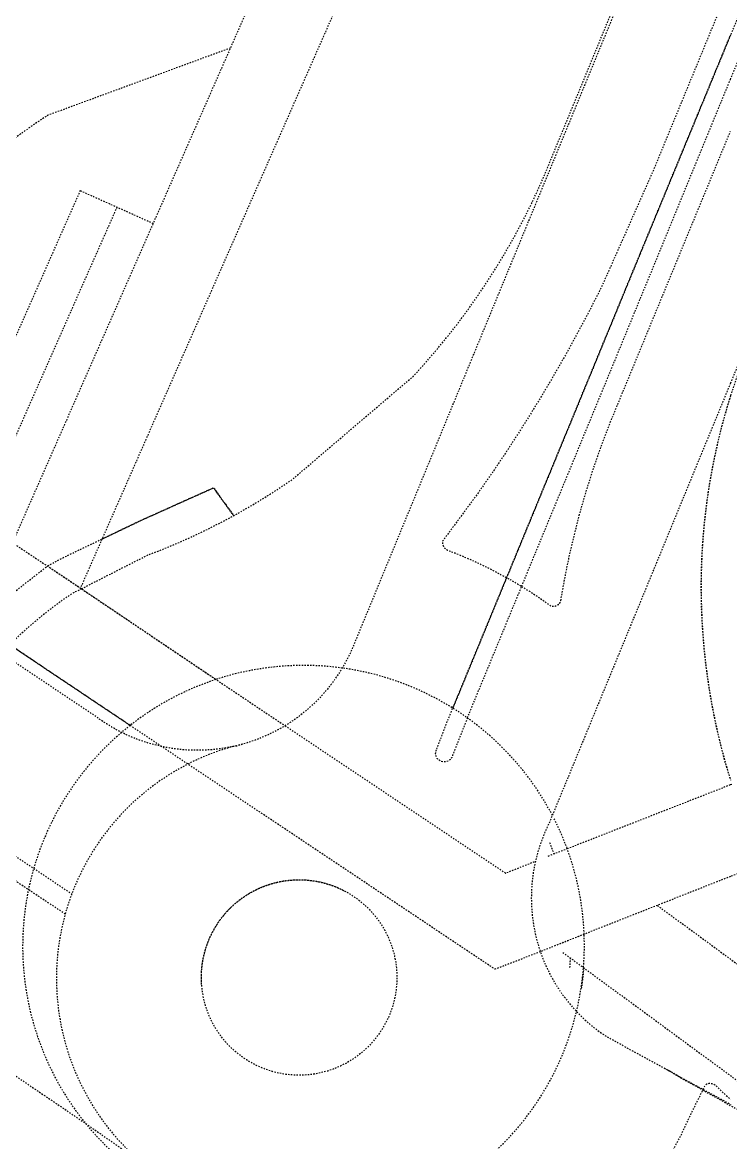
# Model space of a CAD drawing. Header units: millimetres. Extents: x 50357 to 985146, y 723188 to 1803594.
# Drawn here: x 831997.7 to 832048.1, y 820210.2 to 820290 of the extents above; entities that cross this region are included whole.
import ezdxf
from ezdxf.xclip import XClip

# ---------------------------------------------------------------- set-up
doc = ezdxf.new("R2010")
doc.units = ezdxf.units.MM
doc.header["$LTSCALE"] = 3
doc.header["$MEASUREMENT"] = 0
doc.linetypes.add('x-baseplan$0$DGN Style 2', pattern=[1.94727e-06, 0, -1.94727e-06])
doc.layers.add('00_Xref', color=7, linetype='Continuous')
doc.layers.add('x-baseplan$0$AR-ROAD_AR_BS_MI_', color=7, linetype='Continuous', true_color=0x6d6d6d)

# ---------------------------------------------------------------- blocks, each defined once
blk = doc.blocks.new('x-baseplan')
at = {"layer": 'x-baseplan$0$AR-ROAD_AR_BS_MI_', "linetype": 'x-baseplan$0$DGN Style 2'}
for p, q in [((834473.77, 818314.408), (834449.016, 818258.213)), ((834479, 818312.057), (834453.688, 818254.596)), ((834453.675, 818282.915), (834444.005, 818261.075)), ((834453.676, 818282.915), (834458.906, 818280.563)), ((834456.291, 818281.739), (834446.397, 818259.391)), ((834500, 818269.197), (834488.187, 818240.528)), ((834484.054, 818255.339), (834480.219, 818246.041)), ((834481.259, 818245.346), (834485.125, 818254.713)), ((834488.365, 818236.034), (834500, 818240.593)), ((834500, 818234.047), (834489.578, 818229.931))]:
    blk.add_line(p, q, dxfattribs=at)
at = {"layer": 'x-baseplan$0$AR-ROAD_AR_BS_MI_', "linetype": 'x-baseplan$0$DGN Style 2', "flags": 128}
for points in [[(834500, 818290.838), (834502.832, 818297.729), (834513.971, 818324.719), (834513.976, 818324.728), (834513.981, 818324.737), (834513.985, 818324.746), (834513.989, 818324.756), (834513.993, 818324.765), (834514.001, 818324.785), (834514.004, 818324.794), (834514.008, 818324.804), (834514.011, 818324.814), (834514.017, 818324.834), (834514.019, 818324.844), (834514.022, 818324.854), (834514.028, 818324.884), (834514.03, 818324.894), (834514.032, 818324.904), (834514.033, 818324.915), (834514.035, 818324.925), (834514.036, 818324.935), (834514.036, 818324.945), (834514.037, 818324.956), (834514.038, 818324.966), (834514.038, 818324.976), (834514.038, 818324.997), (834514.038, 818325.018), (834514.037, 818325.028), (834514.037, 818325.038), (834514.036, 818325.048), (834514.035, 818325.059), (834514.033, 818325.069), (834514.032, 818325.079), (834514.03, 818325.089), (834514.028, 818325.1), (834514.027, 818325.11), (834514.024, 818325.12), (834514.022, 818325.13), (834514.02, 818325.14), (834514.017, 818325.15), (834514.011, 818325.17), (834514.008, 818325.179), (834514.005, 818325.189), (834513.997, 818325.209), (834513.993, 818325.218), (834513.989, 818325.228), (834513.981, 818325.246), (834513.976, 818325.256), (834513.972, 818325.265), (834513.967, 818325.274), (834513.957, 818325.292), (834513.951, 818325.301), (834513.946, 818325.31), (834513.94, 818325.318), (834513.934, 818325.327), (834513.929, 818325.335), (834513.922, 818325.344), (834513.91, 818325.36), (834513.903, 818325.368), (834513.897, 818325.376), (834513.89, 818325.384), (834513.883, 818325.392), (834513.869, 818325.406), (834513.862, 818325.414), (834513.854, 818325.421), (834513.847, 818325.428), (834513.839, 818325.435), (834513.831, 818325.442), (834513.823, 818325.448), (834513.815, 818325.455), (834513.807, 818325.461), (834513.799, 818325.467), (834513.791, 818325.473), (834513.782, 818325.479), (834513.774, 818325.485), (834513.765, 818325.491), (834513.756, 818325.496), (834513.747, 818325.502), (834513.738, 818325.507), (834513.729, 818325.512), (834513.72, 818325.517), (834513.711, 818325.521), (834513.702, 818325.526), (834513.692, 818325.53), (834513.683, 818325.534), (834513.673, 818325.538), (834513.664, 818325.542), (834513.644, 818325.55), (834513.635, 818325.553), (834513.595, 818325.565), (834513.585, 818325.567), (834513.575, 818325.57), (834513.565, 818325.572), (834513.555, 818325.574), (834513.545, 818325.575), (834513.534, 818325.577), (834513.524, 818325.579), (834513.514, 818325.58), (834513.504, 818325.581), (834513.493, 818325.582), (834513.483, 818325.583), (834513.473, 818325.583), (834513.463, 818325.583), (834513.452, 818325.584), (834513.442, 818325.584), (834513.432, 818325.583), (834513.411, 818325.583), (834513.401, 818325.582), (834513.39, 818325.581), (834513.38, 818325.58), (834513.37, 818325.579), (834513.36, 818325.577), (834513.349, 818325.576), (834513.339, 818325.574), (834513.329, 818325.572), (834513.319, 818325.57), (834513.309, 818325.567), (834513.299, 818325.565), (834513.279, 818325.559), (834513.259, 818325.553), (834513.25, 818325.55), (834513.24, 818325.546), (834513.23, 818325.543), (834513.221, 818325.539), (834513.211, 818325.535), (834513.202, 818325.53), (834513.192, 818325.526), (834513.183, 818325.522), (834513.174, 818325.517), (834513.165, 818325.512), (834513.147, 818325.502), (834513.138, 818325.497), (834513.129, 818325.491), (834513.12, 818325.486), (834513.112, 818325.48), (834513.103, 818325.474), (834513.087, 818325.462), (834513.079, 818325.455), (834513.071, 818325.449), (834513.047, 818325.428), (834513.04, 818325.421), (834513.032, 818325.414), (834513.025, 818325.407), (834513.018, 818325.399), (834513.011, 818325.392), (834512.997, 818325.376), (834512.99, 818325.369), (834512.984, 818325.361), (834512.978, 818325.352), (834512.971, 818325.344), (834512.965, 818325.336), (834512.959, 818325.327), (834512.954, 818325.319), (834512.942, 818325.301), (834512.937, 818325.293), (834512.932, 818325.284), (834512.927, 818325.275), (834512.922, 818325.265), (834512.917, 818325.256), (834512.913, 818325.247), (834512.909, 818325.238), (834512.904, 818325.228), (834512.9, 818325.219), (834512.896, 818325.209), (834512.892, 818325.198), (834505.201, 818306.575), (834500, 818293.984)], [(834500, 818315.621), (834492.393, 818297.181), (834481.347, 818270.401), (834473.04, 818250.253), (834472.955, 818250.061), (834472.866, 818249.871), (834472.773, 818249.683), (834472.678, 818249.496), (834472.579, 818249.31), (834472.477, 818249.127), (834472.372, 818248.945), (834472.343, 818248.897), (834472.263, 818248.765), (834472.152, 818248.587), (834472.037, 818248.411), (834471.919, 818248.238), (834471.799, 818248.066), (834471.675, 818247.896), (834471.548, 818247.729), (834471.419, 818247.563), (834471.287, 818247.4), (834471.151, 818247.24), (834471.013, 818247.081), (834470.873, 818246.926), (834470.729, 818246.772), (834470.583, 818246.621), (834470.435, 818246.473), (834470.283, 818246.328), (834470.13, 818246.185), (834469.973, 818246.044), (834469.815, 818245.907), (834469.654, 818245.772), (834469.49, 818245.64), (834469.325, 818245.511), (834469.157, 818245.385), (834468.987, 818245.262), (834468.815, 818245.142), (834468.64, 818245.024), (834468.464, 818244.91), (834468.286, 818244.799), (834468.27, 818244.789), (834468.106, 818244.691), (834467.924, 818244.587), (834467.74, 818244.485), (834467.554, 818244.387), (834467.367, 818244.292), (834467.178, 818244.2), (834466.988, 818244.112), (834466.796, 818244.026), (834466.603, 818243.945), (834466.408, 818243.866), (834466.212, 818243.791), (834466.014, 818243.72), (834465.816, 818243.652), (834465.616, 818243.587), (834465.415, 818243.526), (834465.213, 818243.468), (834465.01, 818243.414), (834464.807, 818243.364), (834464.602, 818243.317), (834464.396, 818243.274), (834464.19, 818243.234), (834463.983, 818243.198), (834463.776, 818243.165), (834463.568, 818243.136), (834463.36, 818243.111), (834463.151, 818243.089), (834462.942, 818243.071), (834462.732, 818243.057), (834462.522, 818243.046), (834462.313, 818243.039), (834462.103, 818243.036), (834461.893, 818243.036), (834461.683, 818243.04), (834461.473, 818243.048), (834461.263, 818243.059), (834461.054, 818243.074), (834460.845, 818243.092), (834460.636, 818243.115), (834460.428, 818243.141), (834460.22, 818243.17), (834460.012, 818243.203), (834459.806, 818243.24), (834459.6, 818243.28), (834459.476, 818243.306), (834459.394, 818243.324), (834459.19, 818243.372), (834458.986, 818243.423), (834458.783, 818243.478), (834458.582, 818243.536), (834458.381, 818243.597), (834458.181, 818243.663), (834457.983, 818243.731), (834457.786, 818243.803), (834457.59, 818243.879), (834457.395, 818243.958), (834457.202, 818244.04), (834457.01, 818244.126), (834456.82, 818244.215), (834456.632, 818244.307), (834456.622, 818244.312), (834456.445, 818244.403), (834456.259, 818244.501), (834456.076, 818244.603), (834455.894, 818244.709), (834455.714, 818244.817), (834455.537, 818244.929), (834455.361, 818245.043), (834455.187, 818245.161), (834455.015, 818245.282), (834454.78, 818245.454), (834448.048, 818249.951), (834445.708, 818251.514), (834442.895, 818253.393), (834440.041, 818255.299), (834438.958, 818256.023)], [(834453.777, 818254.553), (834458.465, 818256.943), (834459.228, 818257.235), (834459.987, 818257.541), (834460.74, 818257.86), (834461.487, 818258.192), (834462.229, 818258.538), (834462.964, 818258.896), (834463.693, 818259.267), (834464.415, 818259.65), (834465.131, 818260.046), (834465.839, 818260.455), (834466.541, 818260.875), (834467.235, 818261.308), (834467.921, 818261.753), (834468.809, 818262.355), (834477.415, 818269.7), (834478.009, 818270.351), (834478.592, 818271.013), (834479.163, 818271.685), (834479.722, 818272.367), (834480.269, 818273.058), (834480.804, 818273.759), (834481.327, 818274.469), (834481.837, 818275.188), (834482.334, 818275.915), (834482.819, 818276.652), (834483.291, 818277.396), (834483.75, 818278.149), (834484.195, 818278.91), (834484.628, 818279.678), (834485.046, 818280.454), (834485.452, 818281.237), (834485.843, 818282.027), (834486.221, 818282.824), (834486.711, 818283.916), (834496.648, 818308.007), (834499.331, 818314.502), (834500.009, 818316.145)], [(834500, 818315.621), (834492.393, 818297.181), (834481.347, 818270.401), (834473.04, 818250.253), (834472.955, 818250.061), (834472.866, 818249.871), (834472.773, 818249.682), (834472.678, 818249.496), (834472.579, 818249.31), (834472.477, 818249.127), (834472.372, 818248.945), (834472.343, 818248.897), (834472.263, 818248.765), (834472.152, 818248.587), (834472.037, 818248.411), (834471.919, 818248.238), (834471.799, 818248.066), (834471.675, 818247.896), (834471.548, 818247.728), (834471.419, 818247.563), (834471.287, 818247.4), (834471.151, 818247.24), (834471.013, 818247.081), (834470.873, 818246.926), (834470.729, 818246.772), (834470.583, 818246.621), (834470.435, 818246.473), (834470.283, 818246.328), (834470.13, 818246.185), (834469.973, 818246.044), (834469.815, 818245.907), (834469.654, 818245.772), (834469.49, 818245.64), (834469.325, 818245.511), (834469.157, 818245.385), (834468.987, 818245.262), (834468.815, 818245.142), (834468.64, 818245.024), (834468.464, 818244.91), (834468.286, 818244.799), (834468.27, 818244.789), (834468.106, 818244.691), (834467.924, 818244.587), (834467.74, 818244.485), (834467.554, 818244.387), (834467.367, 818244.292), (834467.178, 818244.2), (834466.988, 818244.112), (834466.796, 818244.026), (834466.603, 818243.945), (834466.408, 818243.866), (834466.212, 818243.791), (834466.014, 818243.72), (834465.816, 818243.652), (834464.683, 818243.284)], [(834500, 818315.621), (834492.393, 818297.181), (834481.346, 818270.401), (834477.067, 818260.02)], [(834519.125, 818315.038), (834513.498, 818301.407), (834507.387, 818286.57), (834501.634, 818272.671), (834501.326, 818271.944), (834501.031, 818271.211), (834500.748, 818270.474), (834500.478, 818269.732), (834500, 818268.302)], [(834519.125, 818315.038), (834519.027, 818314.878), (834518.919, 818314.696), (834518.815, 818314.512), (834518.655, 818314.215), (834511.576, 818297.18), (834500.115, 818269.477), (834500, 818269.197)], [(834500, 818297.684), (834494.486, 818284.315), (834490.816, 818276.055), (834489.932, 818274.321), (834489.018, 818272.603), (834488.074, 818270.901), (834487.101, 818269.216), (834486.098, 818267.548), (834485.066, 818265.898), (834484.006, 818264.266), (834482.917, 818262.653), (834481.8, 818261.059), (834479.487, 818257.935), (834479.486, 818257.925), (834479.485, 818257.914), (834479.484, 818257.904), (834479.483, 818257.893), (834479.482, 818257.883), (834479.482, 818257.873), (834479.482, 818257.862), (834479.482, 818257.852), (834479.482, 818257.841), (834479.482, 818257.831), (834479.482, 818257.82), (834479.483, 818257.81), (834479.484, 818257.799), (834479.485, 818257.789), (834479.486, 818257.779), (834479.487, 818257.768), (834479.489, 818257.758), (834479.491, 818257.747), (834479.493, 818257.737), (834479.495, 818257.727), (834479.497, 818257.717), (834479.499, 818257.707), (834479.502, 818257.696), (834479.505, 818257.686), (834479.508, 818257.676), (834479.511, 818257.666), (834479.514, 818257.656), (834479.518, 818257.646), (834479.522, 818257.637), (834479.525, 818257.627), (834479.529, 818257.617), (834479.534, 818257.608), (834479.538, 818257.598), (834479.542, 818257.589), (834479.547, 818257.579), (834479.552, 818257.57), (834479.557, 818257.561), (834479.562, 818257.552), (834479.567, 818257.543), (834479.573, 818257.534), (834479.579, 818257.525), (834479.584, 818257.516), (834479.59, 818257.508), (834479.596, 818257.499), (834479.603, 818257.491), (834479.609, 818257.482), (834479.615, 818257.474), (834479.622, 818257.466), (834479.629, 818257.458), (834479.636, 818257.45), (834479.643, 818257.443), (834479.65, 818257.435), (834479.658, 818257.427), (834479.665, 818257.42), (834479.673, 818257.413), (834479.68, 818257.406), (834479.688, 818257.399), (834479.696, 818257.392), (834479.704, 818257.385), (834479.712, 818257.379), (834479.721, 818257.373), (834479.729, 818257.366), (834479.738, 818257.36), (834479.746, 818257.354), (834479.755, 818257.349), (834479.764, 818257.343), (834479.773, 818257.338), (834479.782, 818257.332), (834479.791, 818257.327), (834479.8, 818257.322), (834479.809, 818257.317), (834479.819, 818257.313), (834479.828, 818257.308), (834479.838, 818257.303), (834480.356, 818257.102), (834480.869, 818256.892), (834481.379, 818256.672), (834481.885, 818256.444), (834482.387, 818256.207), (834482.885, 818255.961), (834483.378, 818255.707), (834483.867, 818255.444), (834484.054, 818255.339), (834484.352, 818255.172), (834484.831, 818254.892), (834485.125, 818254.713)], [(834479.077, 818243.12), (834479.255, 818243.587), (834479.837, 818245.114), (834480.219, 818246.041), (834484.054, 818255.339), (834493.552, 818278.373), (834500, 818293.984)], [(834500, 818293.984), (834493.551, 818278.373), (834484.054, 818255.339)], [(834464.369, 818293.065), (834451.377, 818288.28), (834451.125, 818288.118), (834450.874, 818287.954), (834450.624, 818287.787), (834450.376, 818287.619), (834450.129, 818287.449), (834449.884, 818287.276), (834449.639, 818287.102), (834449.397, 818286.926), (834449.155, 818286.747), (834448.916, 818286.567), (834448.677, 818286.385), (834448.44, 818286.201), (834448.205, 818286.015), (834447.971, 818285.827), (834447.739, 818285.637), (834447.508, 818285.446), (834447.279, 818285.252), (834447.051, 818285.057), (834446.825, 818284.86), (834446.6, 818284.661), (834446.377, 818284.46), (834446.156, 818284.257), (834445.937, 818284.053), (834445.719, 818283.847), (834445.502, 818283.639), (834445.288, 818283.429), (834445.075, 818283.218), (834444.864, 818283.005), (834444.654, 818282.79), (834444.447, 818282.573), (834444.241, 818282.355), (834444.036, 818282.135), (834443.834, 818281.914), (834443.634, 818281.691), (834443.435, 818281.466), (834443.208, 818281.206), (834434.163, 818267.984)], [(834485.125, 818254.713), (834491.613, 818270.431), (834500, 818290.838)], [(834485.125, 818254.713), (834485.305, 818254.604), (834485.775, 818254.308), (834486.239, 818254.003), (834486.698, 818253.69), (834487.232, 818253.311), (834487.242, 818253.309), (834487.252, 818253.307), (834487.263, 818253.305), (834487.273, 818253.303), (834487.283, 818253.302), (834487.294, 818253.3), (834487.304, 818253.299), (834487.315, 818253.298), (834487.325, 818253.297), (834487.335, 818253.297), (834487.346, 818253.296), (834487.356, 818253.296), (834487.367, 818253.296), (834487.377, 818253.296), (834487.388, 818253.297), (834487.398, 818253.297), (834487.409, 818253.298), (834487.419, 818253.299), (834487.43, 818253.3), (834487.44, 818253.301), (834487.45, 818253.302), (834487.461, 818253.304), (834487.471, 818253.306), (834487.481, 818253.308), (834487.492, 818253.31), (834487.502, 818253.312), (834487.512, 818253.315), (834487.522, 818253.317), (834487.532, 818253.32), (834487.542, 818253.323), (834487.552, 818253.326), (834487.562, 818253.33), (834487.572, 818253.333), (834487.582, 818253.337), (834487.591, 818253.341), (834487.601, 818253.345), (834487.611, 818253.349), (834487.62, 818253.353), (834487.63, 818253.358), (834487.639, 818253.363), (834487.648, 818253.367), (834487.657, 818253.373), (834487.667, 818253.378), (834487.676, 818253.383), (834487.684, 818253.389), (834487.693, 818253.394), (834487.702, 818253.4), (834487.711, 818253.406), (834487.719, 818253.412), (834487.727, 818253.418), (834487.736, 818253.425), (834487.744, 818253.431), (834487.752, 818253.438), (834487.76, 818253.445), (834487.768, 818253.452), (834487.775, 818253.459), (834487.783, 818253.466), (834487.79, 818253.474), (834487.798, 818253.481), (834487.805, 818253.489), (834487.812, 818253.496), (834487.819, 818253.504), (834487.826, 818253.512), (834487.832, 818253.52), (834487.839, 818253.529), (834487.845, 818253.537), (834487.851, 818253.545), (834487.857, 818253.554), (834487.863, 818253.563), (834487.869, 818253.571), (834487.875, 818253.58), (834487.88, 818253.589), (834487.885, 818253.598), (834487.89, 818253.607), (834487.895, 818253.617), (834487.9, 818253.626), (834487.907, 818253.64), (834488.089, 818254.694), (834488.289, 818255.745), (834488.507, 818256.792), (834488.744, 818257.835), (834488.999, 818258.874), (834489.271, 818259.908), (834489.562, 818260.937), (834489.871, 818261.961), (834490.198, 818262.98), (834490.542, 818263.992), (834490.904, 818264.999), (834491.465, 818266.458), (834500, 818287.137)], [(834500, 818269.197), (834487.311, 818238.406), (834487.081, 818237.85), (834486.99, 818237.665), (834486.902, 818237.479), (834486.817, 818237.291), (834486.736, 818237.102), (834486.658, 818236.911), (834486.583, 818236.72), (834486.511, 818236.527), (834486.443, 818236.332), (834486.379, 818236.137), (834486.317, 818235.94), (834486.26, 818235.742), (834486.205, 818235.544), (834486.154, 818235.344), (834486.107, 818235.144), (834486.106, 818235.14), (834486.063, 818234.943), (834486.023, 818234.741), (834485.986, 818234.538), (834485.952, 818234.335), (834485.923, 818234.131), (834485.896, 818233.927), (834485.874, 818233.722), (834485.855, 818233.517), (834485.839, 818233.312), (834485.827, 818233.106), (834485.819, 818232.9), (834485.814, 818232.694), (834485.813, 818232.489), (834485.816, 818232.283), (834485.822, 818232.077), (834485.832, 818231.871), (834485.845, 818231.666), (834485.862, 818231.46), (834485.882, 818231.256), (834485.906, 818231.051), (834485.934, 818230.847), (834485.965, 818230.643), (834486, 818230.44), (834486.038, 818230.238), (834486.08, 818230.036), (834486.125, 818229.835), (834486.174, 818229.635), (834486.226, 818229.436), (834486.281, 818229.238), (834486.341, 818229.041), (834486.403, 818228.844), (834486.456, 818228.689), (834486.469, 818228.649), (834486.539, 818228.455), (834486.611, 818228.263), (834486.687, 818228.072), (834486.767, 818227.882), (834486.85, 818227.693), (834486.936, 818227.506), (834487.025, 818227.32), (834487.117, 818227.136), (834487.213, 818226.954), (834487.312, 818226.773), (834487.414, 818226.594), (834487.519, 818226.417), (834487.627, 818226.242), (834487.739, 818226.069), (834487.853, 818225.897), (834487.97, 818225.728), (834488.09, 818225.561), (834488.213, 818225.396), (834488.339, 818225.233), (834488.468, 818225.072), (834488.599, 818224.914), (834488.734, 818224.758), (834488.871, 818224.604), (834489.01, 818224.452), (834489.034, 818224.427), (834489.153, 818224.303), (834489.297, 818224.157), (834489.445, 818224.013), (834489.595, 818223.872), (834489.747, 818223.733), (834489.902, 818223.597), (834490.059, 818223.464), (834490.218, 818223.334), (834490.38, 818223.206), (834490.543, 818223.081), (834490.709, 818222.959), (834490.877, 818222.84), (834491.147, 818222.659), (834498.055, 818218.875), (834500, 818217.81)], [(834500, 818268.302), (834499.768, 818267.547), (834499.55, 818266.788), (834499.345, 818266.025), (834499.153, 818265.259), (834498.975, 818264.49), (834498.81, 818263.718), (834498.658, 818262.942), (834498.52, 818262.165), (834498.396, 818261.385), (834498.286, 818260.603), (834498.189, 818259.819), (834498.105, 818259.034), (834498.036, 818258.247), (834497.96, 818257.114), (834497.925, 818256.303), (834497.904, 818255.492), (834497.897, 818254.68), (834497.904, 818253.868), (834497.926, 818253.056), (834497.961, 818252.245), (834498.011, 818251.435), (834498.075, 818250.626), (834498.153, 818249.817), (834498.245, 818249.011), (834498.352, 818248.206), (834498.472, 818247.403), (834498.606, 818246.602), (834498.754, 818245.804), (834498.916, 818245.009), (834499.092, 818244.216), (834499.282, 818243.427), (834499.607, 818242.197), (834499.799, 818241.551), (834500, 818240.908)], [(834500.01, 818268.313), (834499.778, 818267.558), (834499.56, 818266.799), (834499.355, 818266.036), (834499.163, 818265.27), (834498.985, 818264.5), (834498.82, 818263.728), (834498.668, 818262.953), (834498.53, 818262.175), (834498.406, 818261.395), (834498.296, 818260.613), (834498.199, 818259.83), (834498.115, 818259.044), (834498.046, 818258.258), (834497.97, 818257.125), (834497.935, 818256.314), (834497.914, 818255.502), (834497.907, 818254.69), (834497.914, 818253.879), (834497.936, 818253.067), (834497.972, 818252.256), (834498.021, 818251.446), (834498.085, 818250.636), (834498.163, 818249.828), (834498.256, 818249.021), (834498.362, 818248.217), (834498.482, 818247.414), (834498.616, 818246.613), (834498.765, 818245.815), (834498.927, 818245.019), (834499.103, 818244.227), (834499.293, 818243.437), (834499.618, 818242.207), (834499.809, 818241.562), (834500.01, 818240.919)], [(834459.476, 818243.306), (834457.231, 818244.809), (834449.182, 818250.197), (834448.645, 818250.557), (834446.313, 818252.119), (834442.917, 818254.394), (834440.787, 818255.976), (834440.117, 818256.474), (834430.623, 818262.814)], [(834451.205, 818256.055), (834451.344, 818256.163), (834451.356, 818256.173), (834452.433, 818256.757), (834453.46, 818257.245), (834458.025, 818259.427), (834463.164, 818261.734), (834464.599, 818259.747)], [(834455.229, 818258.095), (834458.035, 818259.437), (834463.174, 818261.744), (834464.609, 818259.757)], [(834445.148, 818260.294), (834446.347, 818259.479), (834451.502, 818256.058)], [(834445.148, 818260.294), (834445.38, 818260.136), (834446.347, 818259.48), (834451.344, 818256.163), (834451.503, 818256.058), (834452.342, 818255.501), (834452.647, 818255.298), (834453.767, 818254.543), (834463.142, 818248.221), (834463.346, 818248.084), (834466.408, 818246.034), (834468.27, 818244.789)], [(834436.957, 818228.013), (834437.033, 818229.934), (834437.32, 818232.917), (834437.567, 818234.8), (834437.979, 818237.343), (834438.665, 818239.784), (834438.923, 818240.477), (834439.46, 818241.916), (834439.581, 818242.242), (834440.721, 818244.378), (834442.085, 818246.738), (834443.553, 818248.888), (834445.126, 818250.933), (834445.708, 818251.514), (834446.699, 818252.506), (834448.534, 818253.974), (834449.95, 818255.075), (834451.205, 818256.055)], [(834451.502, 818256.058), (834452.647, 818255.298), (834453.767, 818254.543)], [(834453.767, 818254.543), (834453.103, 818254.205), (834452.661, 818253.902), (834452.224, 818253.591), (834451.792, 818253.273), (834451.366, 818252.947), (834450.946, 818252.614), (834450.532, 818252.273), (834450.123, 818251.926), (834449.721, 818251.571), (834449.325, 818251.209), (834448.645, 818250.557)], [(834453.767, 818254.543), (834463.142, 818248.221), (834463.346, 818248.084)], [(834457.231, 818244.809), (834449.182, 818250.197), (834448.645, 818250.557)], [(834472.343, 818248.897), (834471.996, 818248.942), (834471.649, 818248.981), (834471.301, 818249.013), (834470.953, 818249.04), (834470.604, 818249.061), (834470.254, 818249.075), (834469.905, 818249.083), (834469.556, 818249.086), (834469.206, 818249.082), (834468.857, 818249.072), (834468.508, 818249.056), (834468.159, 818249.034), (834467.811, 818249.006), (834467.463, 818248.971), (834467.116, 818248.931), (834466.769, 818248.885), (834466.424, 818248.832), (834466.079, 818248.774), (834465.736, 818248.709), (834465.393, 818248.639), (834465.052, 818248.563), (834464.712, 818248.48), (834464.374, 818248.392), (834464.038, 818248.298), (834463.703, 818248.198), (834463.346, 818248.084)], [(834487.311, 818238.406), (834487.147, 818238.712), (834486.977, 818239.015), (834486.802, 818239.316), (834486.622, 818239.613), (834486.437, 818239.906), (834486.247, 818240.197), (834486.052, 818240.484), (834485.851, 818240.768), (834485.646, 818241.048), (834485.436, 818241.325), (834485.221, 818241.598), (834485.002, 818241.867), (834484.777, 818242.132), (834484.549, 818242.393), (834484.315, 818242.651), (834484.077, 818242.904), (834483.835, 818243.153), (834483.589, 818243.397), (834483.338, 818243.638), (834483.083, 818243.874), (834482.824, 818244.105), (834482.561, 818244.332), (834482.294, 818244.554), (834482.024, 818244.772), (834481.749, 818244.985), (834481.259, 818245.346), (834480.975, 818245.546), (834480.687, 818245.74), (834480.219, 818246.041), (834479.923, 818246.222), (834479.623, 818246.398), (834479.129, 818246.673), (834478.82, 818246.837), (834478.508, 818246.995), (834478.194, 818247.148), (834477.877, 818247.295), (834477.557, 818247.437), (834477.235, 818247.573), (834476.911, 818247.703), (834476.585, 818247.828), (834476.256, 818247.947), (834475.926, 818248.06), (834475.593, 818248.168), (834475.259, 818248.27), (834474.923, 818248.365), (834474.585, 818248.455), (834474.246, 818248.539), (834473.905, 818248.618), (834473.563, 818248.69), (834473.22, 818248.756), (834472.875, 818248.816), (834472.381, 818248.891), (834472.343, 818248.897)], [(834463.346, 818248.084), (834463.015, 818247.972), (834462.686, 818247.854), (834462.359, 818247.731), (834462.034, 818247.602), (834461.712, 818247.467), (834461.392, 818247.326), (834461.074, 818247.18), (834460.759, 818247.029), (834460.447, 818246.872), (834460.138, 818246.709), (834459.831, 818246.542), (834459.528, 818246.368), (834459.227, 818246.19), (834458.93, 818246.006), (834458.636, 818245.818), (834458.345, 818245.624), (834458.058, 818245.425), (834457.774, 818245.221), (834457.231, 818244.809)], [(834432.579, 818246.516), (834434.168, 818245.454), (834439.46, 818241.916), (834441.81, 818240.345), (834450.362, 818234.628), (834453.076, 818232.814)], [(834452.605, 818231.371), (834449.987, 818233.113), (834441.266, 818238.917), (834438.923, 818240.477), (834433.536, 818244.062), (834431.736, 818245.26)], [(834457.231, 818244.809), (834456.958, 818244.591), (834456.622, 818244.312)], [(834468.27, 818244.789), (834470.196, 818243.502), (834477.067, 818238.911), (834478.118, 818238.209), (834483.982, 818234.291), (834486.106, 818235.14)], [(834456.622, 818244.312), (834456.358, 818244.083), (834456.098, 818243.849), (834455.842, 818243.612), (834455.59, 818243.369), (834455.343, 818243.123), (834455.099, 818242.872), (834454.861, 818242.616), (834454.626, 818242.357), (834454.396, 818242.094), (834454.171, 818241.826), (834453.951, 818241.555), (834453.735, 818241.28), (834453.524, 818241.002), (834453.318, 818240.719), (834453.117, 818240.433), (834452.838, 818240.017), (834452.65, 818239.724), (834452.466, 818239.427), (834452.288, 818239.127), (834452.115, 818238.824), (834451.948, 818238.518), (834451.785, 818238.209), (834451.629, 818237.898), (834451.477, 818237.583), (834451.331, 818237.267), (834451.191, 818236.947), (834451.056, 818236.625), (834450.927, 818236.301), (834450.804, 818235.975), (834450.686, 818235.647), (834450.574, 818235.316), (834450.468, 818234.984), (834450.368, 818234.65), (834450.362, 818234.628), (834450.274, 818234.314), (834450.185, 818233.977), (834450.102, 818233.638), (834450.026, 818233.298), (834449.987, 818233.113), (834449.955, 818232.956), (834449.89, 818232.613), (834449.831, 818232.269), (834449.778, 818231.925), (834449.731, 818231.579), (834449.691, 818231.233), (834449.656, 818230.885), (834449.627, 818230.538), (834449.605, 818230.19), (834449.588, 818229.841), (834449.578, 818229.493), (834449.573, 818229.144), (834449.575, 818228.795), (834449.583, 818228.446), (834449.597, 818228.098), (834449.617, 818227.749), (834449.643, 818227.402), (834449.675, 818227.054), (834449.713, 818226.708), (834449.758, 818226.362), (834449.808, 818226.016), (834449.864, 818225.672), (834449.927, 818225.329), (834449.995, 818224.987), (834450.069, 818224.646), (834450.149, 818224.306), (834450.235, 818223.968), (834450.327, 818223.632), (834450.425, 818223.297), (834450.529, 818222.964), (834450.638, 818222.633), (834450.754, 818222.304), (834450.875, 818221.976), (834451.001, 818221.651), (834451.133, 818221.329), (834451.271, 818221.008), (834451.415, 818220.69), (834451.564, 818220.375), (834451.718, 818220.062), (834451.878, 818219.752), (834452.044, 818219.445), (834452.214, 818219.141), (834452.39, 818218.84), (834452.571, 818218.541), (834452.758, 818218.247), (834452.949, 818217.955), (834453.146, 818217.667), (834453.347, 818217.382), (834453.554, 818217.101), (834453.765, 818216.823), (834454.055, 818216.458)], [(834486.456, 818228.689), (834486.123, 818228.556), (834483.225, 818227.437), (834476.278, 818232.079), (834475.175, 818232.816), (834467.848, 818237.711), (834463.019, 818240.938), (834459.752, 818243.122), (834459.476, 818243.306)], [(834500, 818240.593), (834500.091, 818240.628)], [(834425.387, 818235.799), (834428.688, 818233.578), (834430.911, 818232.082), (834436.957, 818228.013), (834439.716, 818226.156), (834445.29, 818222.405), (834454.055, 818216.458), (834458.175, 818213.57), (834464.218, 818209.803), (834464.218, 818209.803), (834466.265, 818208.484), (834475.397, 818202.602), (834493.031, 818192.409), (834496.501, 818190.548), (834500, 818188.745)], [(834487.012, 818235.503), (834487.23, 818235.59), (834488.365, 818236.034)], [(834489.578, 818229.931), (834489.561, 818230.278), (834489.539, 818230.625), (834489.51, 818230.971), (834489.475, 818231.317), (834489.434, 818231.661), (834489.388, 818232.006), (834489.335, 818232.349), (834489.276, 818232.691), (834489.211, 818233.032), (834489.141, 818233.373), (834489.064, 818233.711), (834488.981, 818234.049), (834488.893, 818234.385), (834488.799, 818234.719), (834488.699, 818235.051), (834488.593, 818235.382), (834488.365, 818236.034)], [(834502.374, 818234.985), (834500, 818234.047)], [(834500, 818234.047), (834489.578, 818229.931), (834489.538, 818229.915), (834486.456, 818228.689)], [(834494.789, 818231.989), (834519.175, 818214.07), (834537.066, 818207.434)], [(834489.578, 818229.931), (834489.538, 818229.915), (834487.839, 818229.239)], [(834489.034, 818224.427), (834489.112, 818224.767), (834489.184, 818225.109), (834489.25, 818225.451), (834489.31, 818225.795), (834489.377, 818226.225), (834489.425, 818226.569), (834489.467, 818226.913), (834489.503, 818227.259), (834489.533, 818227.605), (834489.557, 818227.951), (834489.575, 818228.298), (834489.587, 818228.645), (834489.593, 818228.993), (834489.592, 818229.34), (834489.578, 818229.931)], [(834488.059, 818228.636), (834509.892, 818212.592)], [(834464.218, 818209.803), (834464.218, 818209.803), (834464.555, 818209.712), (834464.893, 818209.628), (834465.233, 818209.549), (834465.575, 818209.476), (834465.724, 818209.447), (834465.917, 818209.409), (834466.261, 818209.348), (834466.605, 818209.293), (834466.951, 818209.244), (834467.297, 818209.201), (834467.644, 818209.164), (834467.992, 818209.133), (834468.34, 818209.109), (834468.689, 818209.09), (834469.037, 818209.077), (834469.386, 818209.071), (834469.735, 818209.07), (834470.084, 818209.076), (834470.433, 818209.088), (834470.782, 818209.106), (834471.13, 818209.13), (834471.478, 818209.16), (834471.825, 818209.196), (834472.171, 818209.238), (834472.517, 818209.286), (834472.861, 818209.34), (834473.205, 818209.401), (834473.548, 818209.467), (834473.889, 818209.539), (834474.229, 818209.617), (834474.568, 818209.701), (834474.905, 818209.791), (834475.241, 818209.887), (834475.575, 818209.989), (834475.907, 818210.096), (834476.237, 818210.209), (834476.565, 818210.328), (834476.891, 818210.453), (834477.215, 818210.583), (834477.536, 818210.719), (834477.855, 818210.861), (834478.172, 818211.008), (834478.485, 818211.161), (834478.797, 818211.319), (834479.105, 818211.482), (834479.41, 818211.651), (834479.713, 818211.825), (834480.012, 818212.005), (834480.308, 818212.189), (834480.601, 818212.379), (834480.891, 818212.574), (834481.177, 818212.774), (834481.375, 818212.917), (834481.459, 818212.978), (834481.461, 818212.98), (834481.738, 818213.188), (834482.014, 818213.403), (834482.285, 818213.622), (834482.466, 818213.773), (834482.553, 818213.846), (834482.612, 818213.897), (834482.816, 818214.075), (834483.076, 818214.308), (834483.332, 818214.546), (834483.583, 818214.788), (834483.83, 818215.034), (834484.073, 818215.285), (834484.311, 818215.54), (834484.545, 818215.799), (834484.774, 818216.062), (834484.999, 818216.329), (834485.219, 818216.6), (834485.434, 818216.875), (834485.644, 818217.154), (834485.85, 818217.436), (834486.05, 818217.721), (834486.246, 818218.01), (834486.436, 818218.303), (834486.621, 818218.599), (834486.801, 818218.898), (834486.976, 818219.2), (834487.146, 818219.505), (834487.31, 818219.813), (834487.469, 818220.123), (834487.622, 818220.437), (834487.77, 818220.753), (834487.912, 818221.072), (834488.049, 818221.393), (834488.18, 818221.716), (834488.305, 818222.042), (834488.425, 818222.37), (834488.539, 818222.7), (834488.647, 818223.031), (834488.75, 818223.365), (834488.846, 818223.7), (834488.937, 818224.037), (834489.034, 818224.427)], [(834495.291, 818220.389), (834495.853, 818220.081)], [(834495.553, 818220.248), (834496.562, 818219.654), (834500.117, 818217.663), (834503.837, 818215.667)], [(834498.054, 818218.872), (834498.055, 818218.875), (834498.112, 818218.994), (834498.152, 818219.086), (834498.2, 818219.174), (834498.322, 818219.269), (834498.485, 818219.314), (834498.654, 818219.307), (834498.813, 818219.249), (834498.876, 818219.209), (834500, 818218.173)], [(834491.447, 818208.701), (834492.349, 818209.677), (834493.274, 818210.73), (834494.14, 818211.832), (834494.945, 818212.98), (834495.664, 818214.133), (834496.428, 818215.507), (834497.21, 818217.174), (834498.054, 818218.872)], [(834454.055, 818216.458), (834454.277, 818216.19), (834454.505, 818215.925), (834454.736, 818215.664), (834454.972, 818215.407), (834455.213, 818215.155), (834455.458, 818214.907), (834455.707, 818214.663), (834455.961, 818214.423), (834456.219, 818214.188), (834456.48, 818213.957), (834456.746, 818213.731), (834457.016, 818213.51), (834457.289, 818213.294), (834457.567, 818213.082), (834457.847, 818212.875), (834458.132, 818212.673), (834458.65, 818212.324), (834458.944, 818212.135), (834459.241, 818211.952), (834459.541, 818211.774), (834459.845, 818211.602), (834460.151, 818211.435), (834460.46, 818211.273), (834460.772, 818211.116), (834461.087, 818210.965), (834461.404, 818210.819), (834461.723, 818210.68), (834462.046, 818210.545), (834462.37, 818210.416), (834462.696, 818210.293), (834463.025, 818210.176), (834463.356, 818210.064), (834463.688, 818209.959), (834464.218, 818209.803)]]:
    blk.add_lwpolyline(points, dxfattribs=at)
for points in [[(834481.259, 818245.346), (834480.393, 818243.165), (834480.208, 818242.701, -1.182069), (834479.077, 818243.12)], [(834462.324, 818226.352), (834462.324, 818226.354, -0.008567), (834462.317, 818226.471, -0.008593), (834462.311, 818226.589, -0.008628), (834462.308, 818226.706, -0.008631), (834462.306, 818226.824, -0.0086), (834462.308, 818226.947, -0.008647), (834462.309, 818227.059, -0.008651), (834462.315, 818227.184, -0.008678), (834462.32, 818227.294, -0.008669), (834462.33, 818227.412, -0.008707), (834462.339, 818227.529, -0.008683), (834462.352, 818227.645, -0.008681), (834462.366, 818227.763, -0.008721), (834462.383, 818227.878, -0.008721), (834462.401, 818227.996, -0.008714), (834462.422, 818228.112, -0.008737), (834462.443, 818228.227, -0.008736), (834462.468, 818228.342, -0.008703), (834462.494, 818228.457, -0.008688), (834462.522, 818228.568, -0.008704), (834462.552, 818228.685, -0.008716), (834462.584, 818228.796, -0.00872), (834462.618, 818228.911, -0.008715), (834462.653, 818229.02, -0.00873), (834462.691, 818229.134, -0.008791), (834462.731, 818229.243, -0.00878), (834462.772, 818229.356, -0.008776), (834462.815, 818229.462, -0.008759), (834462.86, 818229.574, -0.008754), (834462.908, 818229.682, -0.008785), (834462.956, 818229.788, -0.008792), (834463.009, 818229.898, -0.008841), (834463.059, 818230, -0.008811), (834463.115, 818230.106, -0.008798), (834463.169, 818230.208, -0.008768), (834463.225, 818230.307, -0.008744), (834463.286, 818230.413, -0.008791), (834463.346, 818230.511, -0.008824), (834463.409, 818230.612, -0.008831), (834463.474, 818230.71, -0.008843), (834463.54, 818230.809, -0.008869), (834463.608, 818230.904, -0.00888), (834463.677, 818231, -0.008844), (834463.748, 818231.093, -0.008858), (834463.82, 818231.187, -0.008878), (834463.894, 818231.276, -0.008842), (834463.97, 818231.368, -0.008843), (834464.046, 818231.455, -0.008875), (834464.126, 818231.545, -0.008877), (834464.207, 818231.631, -0.0089), (834464.287, 818231.716, -0.008892), (834464.373, 818231.801, -0.008905), (834464.454, 818231.881, -0.008874), (834464.541, 818231.961, -0.008931), (834464.627, 818232.041, -0.008951), (834464.716, 818232.119, -0.008934), (834464.805, 818232.195, -0.008931), (834464.895, 818232.268, -0.00893), (834464.988, 818232.343, -0.00895), (834465.079, 818232.412, -0.008912), (834465.176, 818232.484, -0.008923), (834465.271, 818232.551, -0.008955), (834465.369, 818232.619, -0.008982), (834465.467, 818232.684, -0.00896), (834465.566, 818232.748, -0.008947), (834465.663, 818232.807, -0.008943), (834465.767, 818232.87, -0.008998), (834465.867, 818232.926, -0.008967), (834465.973, 818232.985, -0.008994), (834466.075, 818233.038, -0.00899), (834466.182, 818233.093, -0.008995), (834466.286, 818233.142, -0.008971), (834466.394, 818233.193, -0.008958), (834466.501, 818233.24, -0.00898), (834466.61, 818233.287, -0.008989), (834466.72, 818233.331, -0.009003), (834466.829, 818233.373, -0.009014), (834466.938, 818233.412, -0.009005), (834467.051, 818233.452, -0.009056), (834467.16, 818233.487, -0.009051), (834467.276, 818233.523, -0.009075), (834467.387, 818233.555, -0.009073), (834467.502, 818233.587, -0.009104), (834467.614, 818233.614, -0.009074), (834467.731, 818233.643, -0.009101), (834467.843, 818233.666, -0.009054), (834467.961, 818233.691, -0.009053), (834468.073, 818233.711, -0.00904), (834468.193, 818233.731, -0.009097), (834468.308, 818233.747, -0.009103), (834468.426, 818233.764, -0.009124), (834468.542, 818233.776, -0.0091), (834468.66, 818233.788, -0.009081), (834468.775, 818233.797, -0.009077), (834468.895, 818233.805, -0.00912), (834469.01, 818233.809, -0.009129), (834469.13, 818233.814, -0.009143), (834469.246, 818233.814, -0.009151), (834469.365, 818233.814, -0.009185), (834469.481, 818233.811, -0.009174), (834469.6, 818233.807, -0.009181), (834469.716, 818233.8, -0.009158), (834469.835, 818233.792, -0.009183), (834469.951, 818233.781, -0.009175), (834470.069, 818233.769, -0.009197), (834470.183, 818233.754, -0.00916), (834470.303, 818233.738, -0.009184), (834470.417, 818233.719, -0.009182), (834470.535, 818233.699, -0.009194), (834470.649, 818233.677, -0.009186), (834470.765, 818233.653, -0.009185), (834470.879, 818233.626, -0.009165), (834470.994, 818233.598, -0.00918), (834471.106, 818233.568, -0.009175), (834471.221, 818233.536, -0.009223), (834471.331, 818233.502, -0.009206), (834471.446, 818233.467, -0.009233), (834471.556, 818233.429, -0.009225), (834471.668, 818233.389, -0.009252), (834471.776, 818233.348, -0.009253), (834471.888, 818233.305, -0.009271), (834471.996, 818233.259, -0.009238), (834472.104, 818233.213, -0.009219), (834472.21, 818233.163, -0.009236), (834472.318, 818233.113, -0.009277), (834472.421, 818233.061, -0.009262), (834472.528, 818233.006, -0.500259), (834474.264, 818221.996, -0.647665), (834462.324, 818226.354, -0.008591), (834462.317, 818226.471, -0.008616), (834462.311, 818226.589, -0.008651), (834462.308, 818226.706, -0.008654), (834462.306, 818226.824, -0.00862), (834462.308, 818226.947, -0.008669), (834462.309, 818227.059, -0.008671), (834462.315, 818227.184, -0.0087), (834462.32, 818227.294, -0.00869), (834462.33, 818227.412, -0.008727), (834462.339, 818227.529, -0.008703), (834462.352, 818227.645, -0.0087), (834462.366, 818227.763, -0.00874), (834462.383, 818227.878, -0.008739), (834462.401, 818227.996, -0.008731), (834462.422, 818228.112, -0.008754), (834462.443, 818228.227, -0.008753), (834462.468, 818228.342, -0.00872), (834462.494, 818228.457, -0.008704), (834462.522, 818228.568, -0.008719), (834462.552, 818228.685, -0.008731), (834462.584, 818228.796, -0.008734), (834462.618, 818228.911, -0.008729), (834462.653, 818229.02, -0.008743), (834462.691, 818229.134, -0.008805), (834462.731, 818229.243, -0.008793), (834462.772, 818229.356, -0.008788), (834462.815, 818229.462, -0.00877), (834462.86, 818229.574, -0.008765), (834462.908, 818229.682, -0.008796), (834462.956, 818229.788, -0.008802), (834463.009, 818229.898, -0.008851), (834463.059, 818230, -0.00882), (834463.115, 818230.106, -0.008807), (834463.169, 818230.208, -0.008776), (834463.225, 818230.307, -0.008752), (834463.286, 818230.413, -0.008798), (834463.346, 818230.511, -0.00883), (834463.409, 818230.612, -0.008837), (834463.474, 818230.71, -0.008849), (834463.54, 818230.809, -0.008874), (834463.608, 818230.904, -0.008884), (834463.677, 818231, -0.008848), (834463.748, 818231.093, -0.008861), (834463.82, 818231.187, -0.008881), (834463.894, 818231.276, -0.008844), (834463.97, 818231.368, -0.008845), (834464.046, 818231.455, -0.008876), (834464.126, 818231.545, -0.008878), (834464.207, 818231.631, -0.0089), (834464.287, 818231.716, -0.008892), (834464.373, 818231.801, -0.008904), (834464.454, 818231.881, -0.008873), (834464.541, 818231.961, -0.008929), (834464.627, 818232.041, -0.008948), (834464.716, 818232.119, -0.008931), (834464.805, 818232.195, -0.008928), (834464.895, 818232.268, -0.008926), (834464.988, 818232.343, -0.008945), (834465.079, 818232.412, -0.008907), (834465.176, 818232.484, -0.008917), (834465.271, 818232.551, -0.008948), (834465.369, 818232.619, -0.008975), (834465.467, 818232.684, -0.008953), (834465.566, 818232.748, -0.008939), (834465.663, 818232.807, -0.008935), (834465.767, 818232.87, -0.008989), (834465.867, 818232.926, -0.008958), (834465.973, 818232.985, -0.008984), (834466.075, 818233.038, -0.00898), (834466.182, 818233.093, -0.008984), (834466.286, 818233.142, -0.00896), (834466.394, 818233.193, -0.008947), (834466.501, 818233.24, -0.008968), (834466.61, 818233.287, -0.008976), (834466.72, 818233.331, -0.008989), (834466.829, 818233.373, -0.009), (834466.938, 818233.412, -0.008991), (834467.051, 818233.452, -0.009041), (834467.16, 818233.487, -0.009036), (834467.276, 818233.523, -0.009059), (834467.387, 818233.555, -0.009058), (834467.502, 818233.587, -0.009088), (834467.614, 818233.614, -0.009058), (834467.731, 818233.643, -0.009083), (834467.843, 818233.666, -0.009037), (834467.961, 818233.691, -0.009034), (834468.073, 818233.711, -0.009022), (834468.193, 818233.731, -0.009077), (834468.308, 818233.747, -0.009083), (834468.426, 818233.764, -0.009104), (834468.542, 818233.776, -0.00908), (834468.66, 818233.788, -0.00906), (834468.775, 818233.797, -0.009056), (834468.895, 818233.805, -0.009098), (834469.01, 818233.809, -0.009108), (834469.13, 818233.814, -0.009121), (834469.246, 818233.814, -0.009129), (834469.365, 818233.814, -0.009162), (834469.481, 818233.811, -0.009151), (834469.6, 818233.807, -0.009157), (834469.716, 818233.8, -0.009134), (834469.835, 818233.792, -0.009158), (834469.951, 818233.781, -0.009151), (834470.069, 818233.769, -0.009171), (834470.183, 818233.754, -0.009135), (834470.303, 818233.738, -0.009157), (834470.417, 818233.719, -0.009156), (834470.535, 818233.699, -0.009167), (834470.649, 818233.677, -0.009159), (834470.765, 818233.653, -0.009158), (834470.879, 818233.626, -0.009138), (834470.994, 818233.598, -0.009152), (834471.106, 818233.568, -0.009147), (834471.221, 818233.536, -0.009194), (834471.331, 818233.502, -0.009179), (834471.446, 818233.467, -0.009204), (834471.556, 818233.429, -0.009197), (834471.668, 818233.389, -0.009223), (834471.776, 818233.348, -0.009225), (834471.888, 818233.305, -0.009242), (834471.996, 818233.259, -0.009208), (834472.104, 818233.213, -0.009189), (834472.21, 818233.163, -0.009206), (834472.318, 818233.113, -0.009246), (834472.421, 818233.061, -0.009232), (834472.528, 818233.006), (834472.538, 818233.001)]]:
    blk.add_lwpolyline(points, format="xyb", dxfattribs=at)
at = {"layer": 'x-baseplan$0$AR-ROAD_AR_BS_MI_', "linetype": 'x-baseplan$0$DGN Style 2'}
blk.add_arc((834469.132, 818226.77), 17.156, 105.31282, 230.30274, dxfattribs=at)
at = {"layer": 'x-baseplan$0$AR-ROAD_AR_BS_MI_', "linetype": 'x-baseplan$0$DGN Style 2', "extrusion": (0, 0, -1)}
for radius, start, end in [(20.028, 153.01176, 159.6831), (19.028, 157.14538, 159.7398), (19.028, 182.48536, 184.66797), (20.028, 184.38154, 188.80159)]:
    blk.add_arc((-834469.573, 818229.076), radius, start, end, dxfattribs=at)

msp = doc.modelspace()

# ---------------------------------------------------------------- block references
at = {"layer": '00_Xref'}
ref = msp.add_blockref('x-baseplan', (-2451.8823, 1995.1308), dxfattribs=at)
XClip(ref).set_block_clipping_path([(834202.5721001658, 818417.7772892595), (834906.8000387838, 818467.0082229956), (834956.1800785905, 817760.6473843332), (834251.9521399725, 817711.4164505971)])

doc.saveas('drawing.dxf')
